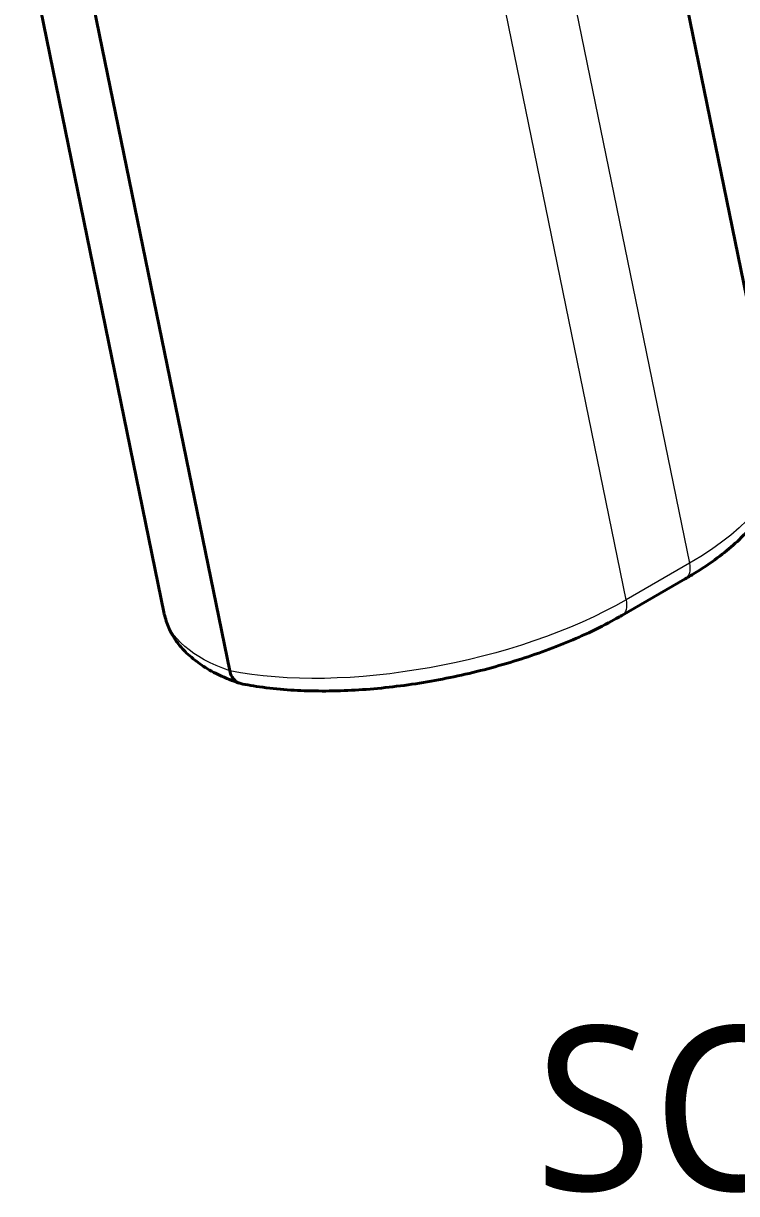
# Model space of a CAD drawing. Header units: inches. Extents: x 0 to 11, y 0 to 8.5.
# Drawn here: x 6.927 to 7.448, y 4.602 to 5.457 of the extents above; entities that cross this region are included whole.
import ezdxf

# ---------------------------------------------------------------- set-up
doc = ezdxf.new("R2010")
doc.units = ezdxf.units.IN
doc.header["$LTSCALE"] = 0.5
doc.header["$MEASUREMENT"] = 0
for name, color, linetype, lineweight in [('ANNOTATION_TEXT', 7, 'Continuous', 25), ('TANGENT_LINES', 7, 'Continuous', 15), ('Visible', 7, 'Continuous', 40)]:
    doc.layers.add(name, color=color, linetype=linetype, lineweight=lineweight)
doc.styles.add('Onshape-Standard-View-Label', font='NotoSans-Regular.ttf', dxfattribs={"height": 0.12})

msp = doc.modelspace()

# ---------------------------------------------------------------- linework, layer by layer
at = {"layer": 'TANGENT_LINES'}
for p, q in [((7.30877, 5.57603), (7.41386, 5.06251)), ((7.36758, 5.03579), (7.2625, 5.54931)), ((7.41386, 5.06251), (7.36758, 5.03579))]:
    msp.add_line(p, q, dxfattribs=at)
at = {"layer": 'TANGENT_LINES', "extrusion": (0, 0, -1)}
for centre, major_axis, ratio, start_param, end_param in [((7.26545, 5.10227), (0.21287, 0.04356), 0.408248, 0, 0.886077), ((7.40247, 5.06556), (-0.00833, 0.01443), 0.57735, 2.094395, 3.141593), ((7.21918, 5.07556), (0.21287, 0.04356), 0.408248, 0.886077, 2.377264), ((7.3562, 5.03884), (-0.00833, 0.01443), 0.57735, 2.094395, 3.141887), ((7.24278, 5.06923), (0.21287, 0.04356), 0.408248, 2.536483, 3.141593)]:
    msp.add_ellipse(centre, major_axis=major_axis, ratio=ratio, start_param=start_param, end_param=end_param, dxfattribs=at)
at = {"layer": 'Visible'}
for p, q in [((7.47832, 5.14583), (7.38168, 5.61812)), ((6.92697, 5.52873), (7.02992, 5.02567)), ((7.07783, 4.98397), (6.96864, 5.51757)), ((7.36453, 5.02441), (7.41081, 5.05113)), ((7.08584, 4.97457), (7.08302, 4.97568))]:
    msp.add_line(p, q, dxfattribs=at)
for points, knots in [([(7.41081, 5.05113), (7.41342, 5.05265), (7.41957, 5.05624), (7.43469, 5.0664), (7.44748, 5.07686), (7.45891, 5.08827), (7.46803, 5.10001), (7.47472, 5.1125), (7.47829, 5.12317), (7.47955, 5.13417), (7.47929, 5.13806), (7.47919, 5.13967)], [0, 0, 0, 0, 0.097978, 0.230537, 0.358987, 0.483343, 0.603752, 0.720097, 0.825803, 0.928187, 1, 1, 1, 1]), ([(7.02997, 5.02543), (7.03091, 5.02199), (7.03281, 5.01506), (7.03854, 5.00539), (7.04609, 4.99664), (7.05614, 4.98859), (7.06707, 4.98188), (7.08174, 4.97587), (7.08403, 4.9751), (7.08472, 4.97487)], [0, 0, 0, 0, 0.143065, 0.28867, 0.437339, 0.592172, 0.755188, 0.926745, 1, 1, 1, 1]), ([(7.08582, 4.97457), (7.088, 4.97414), (7.09363, 4.97302), (7.11291, 4.97037), (7.13221, 4.96921), (7.15339, 4.96902), (7.17498, 4.97), (7.19709, 4.97207), (7.21942, 4.97522), (7.24175, 4.9794), (7.26383, 4.98457), (7.28546, 4.99068), (7.30628, 4.9976), (7.32658, 5.00556), (7.34412, 5.01333), (7.36146, 5.02261), (7.36384, 5.02401), (7.36453, 5.02441)], [0, 0, 0, 0, 0.042653, 0.110412, 0.179893, 0.250825, 0.322935, 0.395931, 0.469507, 0.543351, 0.617145, 0.690566, 0.763296, 0.835032, 0.905485, 0.972687, 1, 1, 1, 1]), ([(7.08302, 4.97568), (7.08282, 4.97579), (7.08217, 4.97617), (7.07899, 4.97944), (7.07822, 4.98243), (7.07783, 4.98397)], [0, 0, 0, 0, 0.179268, 0.577659, 1, 1, 1, 1])]:
    msp.add_open_spline(points, degree=3, knots=knots, dxfattribs=at)

# ---------------------------------------------------------------- texts
at = {"layer": 'ANNOTATION_TEXT', "color": 7, "insert": (7.65824, 4.72413), "char_height": 0.12, "attachment_point": 2, "style": 'Onshape-Standard-View-Label'}
msp.add_mtext('SCALE 1:3', dxfattribs=at)

doc.saveas('drawing.dxf')
